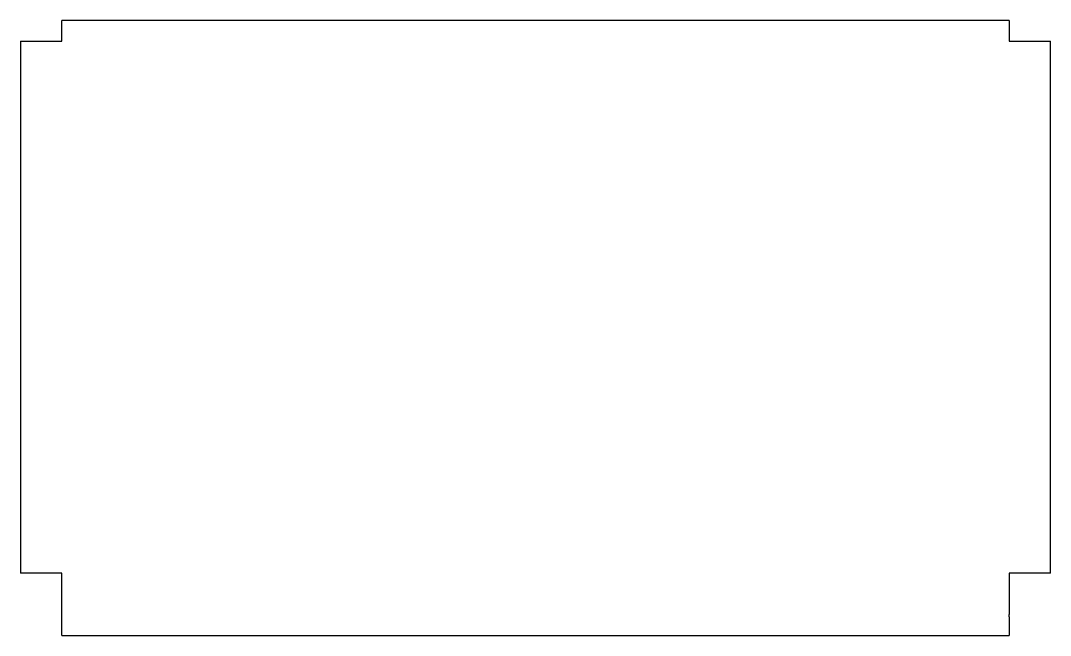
# Model space of a CAD drawing. Header units: millimetres. Extents: x -434 to 562, y -68 to 526.
import ezdxf

# ---------------------------------------------------------------- set-up
doc = ezdxf.new("R2010")
doc.units = ezdxf.units.MM
doc.linetypes.add('K5LT_BASIC', pattern=[0])
doc.layers.add('Системный слой', color=7, linetype='Continuous')

msp = doc.modelspace()

# ---------------------------------------------------------------- linework, layer by layer
at = {"layer": 'Системный слой', "color": 150, "linetype": 'K5LT_BASIC', "lineweight": 30}
for p, q in [((521.73, 525.84), (-394.27, 525.84)), ((-394.27, 505.84), (-394.27, 525.84)), ((521.73, 525.84), (521.73, 505.84)), ((-434.27, 505.84), (-434.27, -8.36)), ((-434.27, 505.84), (-394.27, 505.84)), ((521.73, 505.84), (561.73, 505.84)), ((561.73, -8.36), (561.73, 505.84)), ((-394.27, -8.36), (-434.27, -8.36)), ((-394.27, -48.16), (-394.27, -8.36)), ((561.73, -8.36), (521.73, -8.36)), ((521.73, -8.36), (521.73, -48.16)), ((-394.27, -50.67), (-394.27, -48.16)), ((521.73, -50.67), (521.73, -48.16)), ((-394.27, -68.47), (-394.27, -50.67)), ((521.73, -50.67), (521.73, -68.47)), ((-394.27, -68.47), (521.73, -68.47))]:
    msp.add_line(p, q, dxfattribs=at)

doc.saveas('drawing.dxf')
